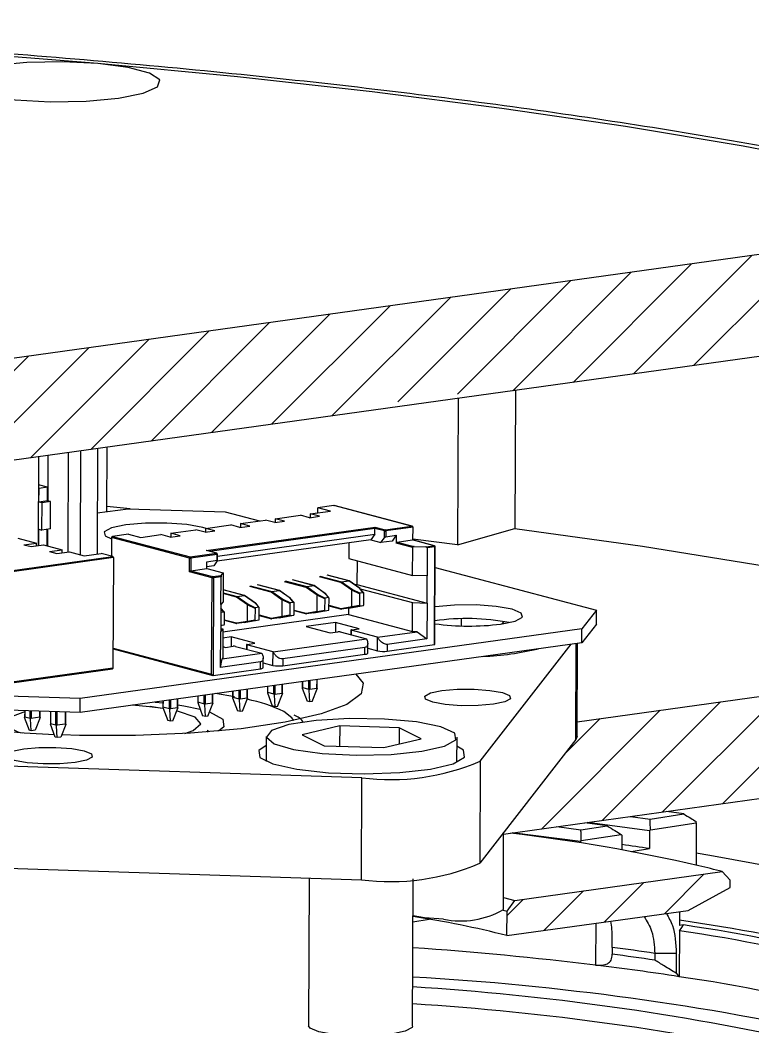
# Model space of a CAD drawing. Header units: millimetres. Extents: x 0 to 1189, y 0 to 841.
# Drawn here: x 621.2 to 684.6, y 644.1 to 731.2 of the extents above; entities that cross this region are included whole.
import ezdxf

# ---------------------------------------------------------------- set-up
doc = ezdxf.new("R2010")
doc.units = ezdxf.units.MM

# ---------------------------------------------------------------- blocks, each defined once
blk = doc.blocks.new('SW_HATCH_0')
at = {"color": 0, "linetype": 'Continuous', "lineweight": 18}
for p, q in [((94.82, 395.659), (105.073, 405.911)), ((100.036, 396.384), (110.288, 406.637)), ((89.604, 394.933), (99.857, 405.186)), ((84.389, 394.208), (94.641, 404.46)), ((79.605, 393.914), (89.425, 403.734)), ((74.442, 393.241), (84.21, 403.009)), ((63.526, 391.305), (73.778, 401.558)), ((68.742, 392.031), (78.994, 402.283)), ((58.31, 390.58), (68.563, 400.832)), ((53.094, 389.854), (63.347, 400.106)), ((47.879, 389.128), (58.131, 399.381)), ((42.663, 388.403), (52.915, 398.655)), ((32.231, 386.952), (42.484, 397.204)), ((37.447, 387.677), (47.7, 397.93)), ((102.55, 358.487), (112.802, 368.74)), ((97.334, 357.762), (107.587, 368.014)), ((92.119, 357.036), (102.371, 367.289)), ((86.903, 356.311), (97.155, 366.563)), ((88.923, 362.821), (91.94, 365.837)), ((97.513, 348.96), (100.931, 352.378)), ((92.298, 348.235), (95.715, 351.652)), ((83.893, 348.81), (85.284, 350.201)), ((87.082, 347.509), (90.499, 350.927))]:
    blk.add_line(p, q, dxfattribs=at)

msp = doc.modelspace()

# ---------------------------------------------------------------- linework, layer by layer
at = {"color": 7, "linetype": 'Continuous', "lineweight": 25}
for p, q in [((710.528, 714.512), (382.5, 668.878)), ((717.73, 706.688), (382.467, 660.047)), ((664.018, 699.216), (663.973, 687.274)), ((659.052, 698.525), (659.004, 685.844)), ((628.671, 688.719), (628.692, 694.301)), ((622.751, 693.475), (622.722, 685.777)), ((622.782, 691.03), (622.791, 693.48)), ((623.58, 689.64), (623.595, 693.592)), ((625.311, 685.237), (625.343, 693.836)), ((626.382, 684.999), (626.415, 693.985)), ((627.863, 694.186), (627.828, 685.065)), ((622.801, 690.733), (622.74, 690.749)), ((623.524, 690.833), (622.742, 691.04)), ((623.524, 690.833), (622.801, 690.733)), ((623.52, 689.656), (623.524, 690.833)), ((622.796, 689.555), (622.801, 690.733)), ((623.52, 689.656), (622.796, 689.555)), ((623.064, 689.485), (622.796, 689.555)), ((623.055, 687.13), (623.064, 689.485)), ((623.787, 689.585), (623.064, 689.485)), ((623.787, 689.585), (623.52, 689.656)), ((623.779, 687.23), (623.787, 689.585)), ((630.676, 688.972), (628.673, 689.152)), ((646.931, 688.623), (646.932, 689.055)), ((648.307, 689.246), (646.932, 689.055)), ((648.003, 688.772), (646.932, 689.055)), ((655.032, 687.467), (648.307, 689.246)), ((655.072, 687.461), (648.33, 689.245)), ((627.842, 688.604), (630.522, 688.977)), ((630.522, 688.977), (638.914, 688.704)), ((638.914, 688.704), (641.879, 687.92)), ((643.239, 688.109), (645.41, 688.411)), ((646.212, 688.199), (645.41, 688.411)), ((646.212, 688.199), (647.057, 688.316)), ((646.254, 688.528), (646.253, 688.204)), ((646.254, 688.528), (648.003, 688.772)), ((647.057, 688.316), (646.254, 688.528)), ((637.209, 687.27), (637.208, 686.946)), ((637.209, 687.27), (639.38, 687.572)), ((638.012, 687.058), (637.209, 687.27)), ((637.257, 685.354), (651.873, 687.388)), ((651.854, 687.275), (637.54, 685.284)), ((640.183, 687.36), (639.38, 687.572)), ((640.183, 687.36), (641.027, 687.477)), ((640.224, 687.69), (640.223, 687.365)), ((640.224, 687.69), (642.395, 687.992)), ((641.027, 687.477), (640.224, 687.69)), ((643.197, 687.779), (642.395, 687.992)), ((643.197, 687.779), (644.042, 687.897)), ((643.239, 688.109), (643.238, 687.785)), ((644.042, 687.897), (643.239, 688.109)), ((651.852, 686.775), (651.854, 687.275)), ((652.692, 687.053), (651.854, 687.275)), ((651.873, 687.388), (652.765, 687.152)), ((652.765, 687.152), (655.032, 687.467)), ((655.158, 687.375), (652.818, 687.049)), ((655.154, 686.261), (655.158, 687.375)), ((659.004, 685.844), (663.973, 687.274)), ((620.963, 686.432), (622.568, 686.007)), ((622.782, 685.785), (622.787, 687.2)), ((622.787, 687.2), (623.055, 687.13)), ((623.779, 687.23), (623.055, 687.13)), ((623.505, 685.76), (623.511, 687.193)), ((623.565, 685.744), (623.571, 687.201)), ((629.083, 686.483), (629.077, 684.87)), ((635.809, 684.704), (629.083, 686.483)), ((630.531, 686.773), (629.156, 686.582)), ((629.156, 686.582), (635.881, 684.803)), ((630.531, 686.773), (631.601, 686.49)), ((631.601, 686.49), (633.35, 686.733)), ((634.153, 686.521), (633.35, 686.733)), ((634.153, 686.521), (634.997, 686.638)), ((634.194, 686.851), (634.193, 686.526)), ((634.194, 686.851), (636.365, 687.153)), ((634.997, 686.638), (634.194, 686.851)), ((637.168, 686.94), (636.365, 687.153)), ((637.168, 686.94), (638.012, 687.058)), ((638.238, 684.881), (651.852, 686.775)), ((651.852, 686.775), (651.493, 686.28)), ((652.385, 686.044), (652.69, 686.465)), ((652.69, 686.465), (652.692, 687.053)), ((652.818, 687.049), (652.816, 686.549)), ((652.816, 686.549), (653.709, 686.673)), ((653.709, 686.673), (653.35, 686.179)), ((653.709, 686.673), (653.706, 685.996)), ((621.483, 685.856), (622.568, 686.007)), ((621.483, 685.856), (622.107, 685.691)), ((622.107, 685.691), (623.193, 685.842)), ((622.567, 685.755), (622.568, 686.007)), ((623.193, 685.842), (624.798, 685.418)), ((651.493, 686.28), (638.204, 684.432)), ((649.599, 686.017), (649.594, 684.668)), ((651.493, 686.28), (652.385, 686.044)), ((653.35, 686.179), (652.385, 686.044)), ((655.133, 685.618), (653.706, 685.996)), ((653.779, 686.094), (655.081, 686.275)), ((653.779, 686.094), (655.26, 685.703)), ((656.99, 685.771), (655.081, 686.275)), ((657.013, 685.769), (655.104, 686.274)), ((655.124, 683.205), (655.133, 685.618)), ((659.004, 685.844), (655.154, 686.338)), ((655.26, 685.703), (656.267, 685.67)), ((656.267, 685.67), (656.99, 685.771)), ((656.392, 685.578), (656.383, 683.164)), ((657.043, 685.668), (656.392, 685.578)), ((657.012, 677.22), (657.043, 685.668)), ((657.048, 677.27), (657.08, 685.682)), ((629.233, 684.74), (620.067, 683.465)), ((620.087, 683.578), (629.18, 684.843)), ((623.713, 685.267), (624.798, 685.418)), ((623.713, 685.267), (624.337, 685.101)), ((624.337, 685.101), (625.422, 685.252)), ((624.797, 685.165), (624.798, 685.418)), ((625.422, 685.252), (626.716, 684.91)), ((626.716, 684.91), (628.163, 685.112)), ((629.18, 684.843), (628.163, 685.112)), ((629.233, 684.74), (629.197, 675.203)), ((635.804, 683.527), (635.809, 684.704)), ((635.881, 684.803), (638.149, 685.118)), ((635.935, 684.7), (635.93, 683.611)), ((638.202, 685.016), (635.935, 684.7)), ((638.149, 685.118), (637.257, 685.354)), ((637.296, 685.348), (637.257, 685.354)), ((638.171, 685.117), (637.296, 685.348)), ((638.2, 684.515), (638.202, 685.016)), ((638.236, 684.492), (638.238, 685.03)), ((649.594, 684.668), (655.124, 683.205)), ((635.93, 683.611), (637.305, 683.803)), ((637.305, 683.803), (637.307, 684.391)), ((637.305, 683.803), (638.732, 683.425)), ((637.913, 684.031), (637.306, 683.947)), ((637.307, 684.391), (638.2, 684.515)), ((638.218, 684.451), (637.913, 684.031)), ((650.317, 684.476), (650.309, 682.413)), ((657.073, 683.901), (671.024, 680.21)), ((637.767, 683.008), (635.804, 683.527)), ((635.93, 683.611), (637.839, 683.106)), ((637.735, 674.648), (637.767, 683.008)), ((637.839, 683.106), (638.563, 683.207)), ((637.892, 683.004), (637.861, 674.556)), ((638.544, 683.094), (637.892, 683.004)), ((638.535, 680.681), (638.544, 683.094)), ((638.563, 683.207), (638.732, 683.425)), ((638.732, 683.425), (638.723, 680.923)), ((648.925, 682.585), (647.057, 683.079)), ((647.106, 683.144), (648.979, 682.649)), ((649.606, 682.736), (647.733, 683.232)), ((649.621, 682.735), (647.748, 683.231)), ((656.383, 683.164), (655.124, 683.205)), ((656.374, 680.809), (656.383, 683.164)), ((642.896, 681.746), (641.027, 682.24)), ((641.076, 682.306), (642.949, 681.81)), ((643.576, 681.897), (641.703, 682.393)), ((643.591, 681.896), (641.718, 682.392)), ((645.911, 682.165), (644.042, 682.659)), ((644.091, 682.725), (645.964, 682.23)), ((646.591, 682.317), (644.718, 682.812)), ((646.606, 682.316), (644.733, 682.811)), ((646.859, 681.494), (645.911, 682.165)), ((645.964, 682.23), (646.591, 682.317)), ((645.964, 682.23), (646.912, 681.558)), ((647.539, 681.645), (646.591, 682.317)), ((647.568, 681.637), (646.617, 682.311)), ((649.874, 681.913), (648.925, 682.585)), ((648.979, 682.649), (649.606, 682.736)), ((648.979, 682.649), (649.927, 681.978)), ((650.554, 682.065), (649.606, 682.736)), ((650.583, 682.057), (649.632, 682.73)), ((650.309, 682.413), (650.117, 682.387)), ((650.309, 682.413), (656.374, 680.809)), ((650.858, 681.704), (650.554, 682.065)), ((650.892, 681.69), (650.589, 682.051)), ((650.593, 682.046), (655.116, 680.85)), ((638.726, 681.71), (639.934, 681.391)), ((639.881, 681.326), (638.726, 681.632)), ((640.576, 681.477), (638.727, 681.966)), ((640.561, 681.478), (638.727, 681.963)), ((640.829, 680.655), (639.881, 681.326)), ((639.934, 681.391), (640.561, 681.478)), ((639.934, 681.391), (640.882, 680.719)), ((641.509, 680.807), (640.561, 681.478)), ((641.539, 680.798), (640.587, 681.472)), ((643.844, 681.074), (642.896, 681.746)), ((642.949, 681.81), (643.576, 681.897)), ((642.949, 681.81), (643.897, 681.139)), ((644.524, 681.226), (643.576, 681.897)), ((644.553, 681.218), (643.602, 681.891)), ((644.828, 680.865), (644.524, 681.226)), ((644.862, 680.852), (644.559, 681.212)), ((646.854, 680.097), (646.859, 681.494)), ((647.514, 681.182), (646.86, 681.498)), ((646.912, 681.558), (647.561, 681.245)), ((647.514, 681.182), (647.511, 680.203)), ((647.843, 681.284), (647.539, 681.645)), ((647.843, 681.284), (647.561, 681.245)), ((647.877, 681.271), (647.574, 681.632)), ((647.885, 680.255), (647.889, 681.234)), ((649.869, 680.516), (649.874, 681.913)), ((650.529, 681.601), (649.874, 681.917)), ((649.927, 681.978), (650.576, 681.665)), ((650.529, 681.601), (650.526, 680.622)), ((650.858, 681.704), (650.576, 681.665)), ((650.9, 680.674), (650.904, 681.653)), ((638.535, 680.681), (638.526, 678.326)), ((638.832, 680.013), (638.533, 680.368)), ((638.798, 680.026), (638.533, 680.341)), ((638.723, 680.923), (638.535, 680.681)), ((640.824, 679.258), (640.829, 680.655)), ((641.485, 680.343), (640.83, 680.659)), ((640.882, 680.719), (641.531, 680.406)), ((641.485, 680.343), (641.481, 679.364)), ((641.813, 680.445), (641.509, 680.807)), ((641.813, 680.445), (641.531, 680.406)), ((641.847, 680.432), (641.544, 680.793)), ((641.855, 679.416), (641.859, 680.395)), ((643.839, 679.677), (643.844, 681.074)), ((644.5, 680.762), (643.845, 681.078)), ((643.897, 681.139), (644.546, 680.826)), ((644.5, 680.762), (644.496, 679.783)), ((644.828, 680.865), (644.546, 680.826)), ((644.87, 679.835), (644.874, 680.814)), ((647.887, 680.62), (648.917, 680.348)), ((647.887, 680.578), (648.955, 680.295)), ((648.917, 680.348), (649.869, 680.516)), ((649.921, 680.463), (648.97, 680.294)), ((649.597, 680.381), (648.97, 680.294)), ((649.578, 680.379), (649.576, 679.811)), ((649.597, 680.381), (650.548, 680.55)), ((649.598, 680.382), (650.552, 680.551)), ((649.869, 680.512), (650.526, 680.622)), ((650.572, 680.572), (649.921, 680.463)), ((650.548, 680.55), (650.854, 680.611)), ((650.551, 680.55), (650.856, 680.611)), ((650.572, 680.572), (650.854, 680.611)), ((655.106, 678.348), (655.116, 680.85)), ((655.116, 680.85), (656.374, 680.809)), ((656.374, 680.809), (656.363, 677.718)), ((638.798, 680.026), (638.532, 679.989)), ((649.576, 679.811), (638.713, 678.299)), ((638.841, 678.996), (638.844, 679.976)), ((641.857, 679.781), (642.887, 679.509)), ((641.857, 679.739), (642.925, 679.456)), ((642.887, 679.509), (643.839, 679.677)), ((643.891, 679.624), (642.94, 679.455)), ((643.567, 679.542), (642.94, 679.455)), ((643.567, 679.542), (644.519, 679.711)), ((643.568, 679.543), (644.522, 679.712)), ((643.839, 679.673), (644.496, 679.783)), ((644.542, 679.733), (643.891, 679.624)), ((644.519, 679.711), (644.824, 679.772)), ((644.521, 679.712), (644.826, 679.772)), ((644.542, 679.733), (644.824, 679.772)), ((644.872, 680.201), (645.902, 679.928)), ((644.872, 680.158), (645.94, 679.876)), ((645.902, 679.928), (646.854, 680.097)), ((646.906, 680.043), (645.955, 679.875)), ((646.582, 679.962), (645.955, 679.875)), ((646.582, 679.962), (647.534, 680.131)), ((646.583, 679.962), (647.537, 680.131)), ((646.854, 680.093), (647.511, 680.203)), ((647.557, 680.152), (646.906, 680.043)), ((647.534, 680.131), (647.839, 680.191)), ((647.536, 680.131), (647.841, 680.192)), ((647.557, 680.152), (647.839, 680.191)), ((649.576, 679.811), (655.106, 678.348)), ((659.332, 679.447), (659.329, 678.834)), ((671.024, 680.21), (669.768, 678.595)), ((671.019, 678.999), (671.024, 680.21)), ((669.768, 678.595), (626.352, 672.556)), ((638.526, 678.326), (638.714, 678.568)), ((638.527, 678.618), (638.714, 678.568)), ((638.528, 678.88), (638.796, 678.933)), ((638.528, 678.896), (638.794, 678.933)), ((638.528, 678.88), (638.794, 678.933)), ((638.714, 678.568), (638.705, 676.066)), ((638.842, 679.362), (639.872, 679.089)), ((638.842, 679.319), (639.91, 679.037)), ((639.872, 679.089), (640.824, 679.258)), ((640.877, 679.205), (639.925, 679.036)), ((640.552, 679.123), (639.925, 679.036)), ((640.552, 679.123), (641.504, 679.292)), ((640.553, 679.123), (641.508, 679.292)), ((640.824, 679.254), (641.481, 679.364)), ((641.527, 679.313), (640.877, 679.205)), ((641.504, 679.292), (641.809, 679.352)), ((641.506, 679.292), (641.811, 679.353)), ((641.527, 679.313), (641.809, 679.352)), ((648.457, 679.133), (645.925, 678.781)), ((645.925, 678.781), (647.976, 678.238)), ((648.457, 679.133), (648.454, 678.304)), ((650.509, 678.59), (648.457, 679.133)), ((649.846, 678.498), (650.509, 678.59)), ((662.881, 679.015), (663.035, 679.213)), ((671.019, 678.999), (669.763, 677.384)), ((669.763, 677.384), (669.768, 678.595)), ((638.514, 675.235), (638.526, 678.326)), ((639.413, 677.875), (638.711, 677.777)), ((639.413, 677.875), (639.409, 677.046)), ((641.464, 677.332), (639.413, 677.875)), ((643.044, 676.598), (651.124, 677.722)), ((647.976, 678.238), (648.64, 678.33)), ((648.849, 678.323), (651.124, 677.722)), ((649.785, 678.475), (649.783, 678.076)), ((649.814, 678.458), (649.813, 678.069)), ((652.089, 677.856), (649.814, 678.458)), ((652.084, 676.679), (652.089, 677.856)), ((652.089, 677.856), (655.526, 678.334)), ((656.363, 677.718), (652.926, 677.24)), ((655.526, 678.334), (655.106, 678.348)), ((655.526, 678.334), (656.363, 677.718)), ((669.763, 677.384), (626.348, 671.344)), ((629.203, 676.841), (637.838, 674.557)), ((629.204, 676.905), (637.735, 674.648)), ((638.708, 677.039), (638.931, 676.98)), ((638.931, 676.98), (639.595, 677.072)), ((639.805, 677.065), (642.079, 676.463)), ((640.74, 677.217), (640.738, 676.818)), ((640.769, 677.199), (640.768, 676.81)), ((643.044, 676.598), (640.769, 677.199)), ((640.801, 677.24), (641.464, 677.332)), ((650.996, 676.972), (643.881, 675.982)), ((650.994, 676.383), (650.996, 676.972)), ((651.237, 676.475), (651.24, 677.311)), ((651.239, 676.902), (652.084, 676.679)), ((652.926, 677.24), (652.923, 676.651)), ((652.923, 676.651), (657.012, 677.22)), ((660.961, 667.123), (668.844, 677.256)), ((669.255, 668.996), (669.286, 677.318)), ((669.354, 669.252), (669.384, 677.331)), ((638.514, 675.235), (638.642, 675.985)), ((638.642, 675.985), (642.079, 676.463)), ((638.705, 676.066), (638.642, 675.985)), ((642.192, 675.217), (642.195, 676.053)), ((643.039, 675.42), (643.044, 676.598)), ((643.879, 675.393), (650.994, 676.383)), ((643.881, 675.982), (643.879, 675.393)), ((617.337, 673.484), (629.156, 675.128)), ((617.451, 673.569), (629.197, 675.203)), ((637.861, 674.556), (641.949, 675.125)), ((641.951, 675.713), (638.514, 675.235)), ((641.949, 675.125), (641.951, 675.713)), ((642.194, 675.644), (643.039, 675.42)), ((646.848, 673.448), (646.851, 674.197)), ((646.872, 673.41), (646.875, 674.2)), ((669.358, 670.538), (700.133, 674.82)), ((640.818, 672.609), (640.821, 673.358)), ((640.842, 672.572), (640.845, 673.361)), ((642.559, 673.6), (642.557, 673.05)), ((642.571, 673.601), (642.569, 673.09)), ((643.122, 672.944), (643.125, 673.678)), ((643.209, 673.69), (643.206, 672.941)), ((643.833, 673.028), (643.836, 673.777)), ((643.857, 672.991), (643.86, 673.781)), ((645.574, 674.019), (645.572, 673.47)), ((645.572, 673.454), (645.993, 672.327)), ((645.586, 674.021), (645.584, 673.509)), ((645.584, 673.509), (646.137, 673.363)), ((646.137, 673.363), (646.14, 674.098)), ((646.223, 674.109), (646.221, 673.36)), ((646.221, 673.36), (646.848, 673.448)), ((646.442, 672.292), (646.871, 673.391)), ((646.871, 673.41), (646.871, 673.391)), ((626.352, 672.556), (617.961, 672.828)), ((626.348, 671.344), (626.352, 672.556)), ((634.788, 671.77), (634.791, 672.519)), ((634.812, 671.733), (634.815, 672.522)), ((636.529, 672.761), (636.527, 672.212)), ((636.541, 672.762), (636.539, 672.251)), ((637.092, 672.105), (637.095, 672.839)), ((637.179, 672.851), (637.176, 672.102)), ((637.803, 672.189), (637.806, 672.938)), ((637.827, 672.152), (637.83, 672.942)), ((639.719, 672.705), (638.068, 672.975)), ((639.544, 673.18), (639.542, 672.631)), ((639.543, 672.615), (639.963, 671.488)), ((639.556, 673.182), (639.554, 672.671)), ((639.554, 672.671), (640.107, 672.524)), ((640.107, 672.524), (640.11, 673.259)), ((640.205, 671.424), (640.146, 672.455)), ((640.194, 673.271), (640.191, 672.522)), ((640.191, 672.522), (640.818, 672.609)), ((640.412, 671.453), (640.841, 672.552)), ((640.841, 672.572), (640.841, 672.552)), ((642.557, 673.034), (642.978, 671.907)), ((642.569, 673.09), (643.122, 672.944)), ((643.22, 671.843), (643.161, 672.875)), ((643.206, 672.941), (643.833, 673.028)), ((643.427, 671.872), (643.856, 672.971)), ((643.856, 672.991), (643.856, 672.971)), ((646.235, 672.263), (646.176, 673.294)), ((626.348, 671.344), (617.956, 671.617)), ((632.362, 671.845), (630.853, 671.971)), ((633.544, 671.693), (632.362, 671.845)), ((633.274, 671.726), (632.424, 671.853)), ((632.85, 672.249), (633.513, 672.181)), ((633.514, 672.341), (633.512, 671.792)), ((633.513, 671.776), (633.934, 670.649)), ((633.526, 672.343), (633.524, 671.832)), ((633.524, 671.832), (634.077, 671.685)), ((634.077, 671.685), (634.08, 672.42)), ((634.176, 670.585), (634.116, 671.616)), ((634.164, 672.432), (634.161, 671.683)), ((634.161, 671.683), (634.788, 671.77)), ((634.382, 670.614), (634.811, 671.713)), ((634.811, 671.733), (634.811, 671.713)), ((636.528, 672.195), (636.949, 671.068)), ((636.539, 672.251), (637.092, 672.105)), ((637.19, 671.004), (637.131, 672.036)), ((637.176, 672.102), (637.803, 672.189)), ((637.397, 671.033), (637.826, 672.132)), ((637.826, 672.152), (637.826, 672.132)), ((643.22, 671.843), (642.978, 671.907)), ((643.427, 671.872), (643.22, 671.843)), ((646.235, 672.263), (645.993, 672.327)), ((646.442, 672.292), (646.235, 672.263)), ((621.558, 671.5), (621.556, 670.939)), ((621.977, 669.796), (621.556, 670.923)), ((621.57, 671.5), (621.568, 670.978)), ((621.568, 670.978), (622.031, 670.856)), ((622.031, 670.856), (622.034, 671.485)), ((622.13, 669.755), (622.071, 670.787)), ((622.118, 671.482), (622.115, 670.853)), ((622.115, 670.853), (622.863, 670.957)), ((622.886, 670.9), (622.457, 669.801)), ((622.863, 670.957), (622.865, 671.458)), ((622.886, 670.92), (622.886, 670.9)), ((622.887, 670.92), (622.889, 671.457)), ((623.79, 671.428), (623.786, 670.349)), ((623.801, 671.427), (623.798, 670.389)), ((624.261, 670.266), (624.266, 671.412)), ((624.35, 671.409), (624.345, 670.263)), ((625.093, 670.367), (625.097, 671.385)), ((625.117, 670.33), (625.121, 671.384)), ((637.19, 671.004), (636.949, 671.068)), ((637.397, 671.033), (637.19, 671.004)), ((640.205, 671.424), (639.963, 671.488)), ((640.412, 671.453), (640.205, 671.424)), ((624.207, 669.206), (623.786, 670.333)), ((623.798, 670.389), (624.261, 670.266)), ((624.36, 669.166), (624.3, 670.197)), ((624.345, 670.263), (625.093, 670.367)), ((625.116, 670.31), (624.687, 669.211)), ((625.116, 670.33), (625.116, 670.31)), ((634.176, 670.585), (633.934, 670.649)), ((634.382, 670.614), (634.176, 670.585)), ((648.812, 670.181), (645.576, 669.408)), ((648.812, 670.181), (648.805, 668.425)), ((653.95, 670.014), (648.812, 670.181)), ((653.95, 670.014), (653.945, 668.618)), ((655.854, 669.074), (653.95, 670.014)), ((622.13, 669.755), (621.977, 669.796)), ((622.457, 669.801), (622.13, 669.755)), ((624.36, 669.166), (624.207, 669.206)), ((624.687, 669.211), (624.36, 669.166)), ((637.396, 669.807), (637.359, 669.652)), ((637.396, 669.655), (637.396, 669.807)), ((642.465, 669.272), (642.457, 667.106)), ((645.576, 669.408), (647.479, 668.468)), ((652.618, 668.301), (655.854, 669.074)), ((658.957, 667.044), (658.965, 669.21)), ((669.255, 668.996), (660.928, 658.292)), ((669.354, 669.252), (669.255, 668.996)), ((647.479, 668.468), (652.618, 668.301)), ((650.728, 665.699), (595.102, 667.507)), ((660.961, 667.123), (660.928, 658.292)), ((650.695, 656.868), (650.728, 665.699)), ((662.996, 660.827), (700.1, 665.989)), ((673.987, 662.356), (675.679, 662.111)), ((675.679, 662.111), (678.592, 662.561)), ((678.592, 662.561), (677.078, 662.786)), ((667.606, 661.468), (669.687, 661.186)), ((669.687, 661.186), (671.948, 661.535)), ((671.948, 661.535), (670.018, 661.804)), ((675.624, 661.094), (670.256, 661.837)), ((675.695, 661.191), (679.66, 661.804)), ((679.66, 661.804), (679.646, 658.143)), ((679.66, 661.804), (679.659, 661.906)), ((662.972, 654.297), (662.997, 660.951)), ((669.644, 660.17), (663.746, 660.931)), ((669.714, 660.267), (673.167, 660.801)), ((673.237, 660.725), (673.232, 659.464)), ((675.624, 661.094), (675.619, 659.561)), ((669.644, 660.17), (669.643, 660.065)), ((674.036, 659.317), (675.619, 659.561)), ((595.069, 658.676), (650.695, 656.868)), ((646.169, 657.015), (646.121, 644.237)), ((655.121, 644.204), (655.169, 656.942)), ((663.97, 655.078), (681.918, 657.575)), ((682.588, 656.847), (681.918, 657.575)), ((682.586, 656.197), (682.588, 656.847)), ((678.963, 654.222), (682.586, 656.197)), ((662.976, 655.331), (663.97, 655.078)), ((663.293, 654.162), (663.97, 655.078)), ((662.965, 654.248), (663.293, 654.162)), ((663.285, 652.041), (678.963, 654.222)), ((663.285, 652.041), (663.293, 654.162)), ((655.155, 653.244), (656.547, 653.459)), ((678.217, 654.118), (678.213, 652.901)), ((670.97, 653.11), (670.957, 649.482)), ((678.211, 652.46), (678.196, 648.486)), ((678.57, 652.957), (678.213, 652.901)), ((672.386, 651.019), (672.384, 650.43)), ((676.08, 650.503), (676.078, 649.914)), ((677.929, 650.504), (676.08, 650.503)), ((677.929, 650.504), (677.923, 648.784))]:
    msp.add_line(p, q, dxfattribs=at)
at = {"color": 7, "linetype": 'Continuous', "lineweight": 25, "flags": 128}
for points in [[(627.901, 727.499), (613.695, 728.623), (599.112, 729.541), (584.236, 730.247), (569.149, 730.737), (553.935, 731.009), (538.679, 731.061), (523.467, 730.893), (508.385, 730.505), (493.515, 729.901), (478.942, 729.083), (464.747, 728.056), (451.009, 726.825), (437.805, 725.398), (425.209, 723.783)], [(627.901, 727.499), (624.862, 727.651), (621.757, 727.594), (618.959, 727.335), (616.807, 726.906), (615.56, 726.357), (615.368, 725.756), (616.255, 725.174), (618.114, 724.683), (620.72, 724.34), (623.759, 724.188), (626.865, 724.245), (629.662, 724.504), (631.815, 724.934), (633.062, 725.482), (633.253, 726.084), (632.366, 726.665), (630.507, 727.157), (627.901, 727.499)], [(710.528, 714.512), (702.243, 716.562), (693.291, 718.505), (683.711, 720.334), (673.543, 722.04), (662.831, 723.616), (651.621, 725.055), (639.961, 726.351), (627.901, 727.499)], [(648.307, 689.246), (648.321, 689.246), (648.33, 689.245)], [(637.246, 687.275), (636.977, 687.355), (635.601, 687.601), (633.853, 687.728), (631.997, 687.718), (630.316, 687.571), (629.066, 687.31), (628.438, 686.975), (628.526, 686.616), (629.083, 686.358)], [(663.973, 687.274), (675, 685.726), (686.784, 683.829), (694.925, 682.349)], [(655.081, 686.275), (655.096, 686.276), (655.104, 686.274)], [(657.013, 685.769), (657.004, 685.771), (656.99, 685.771)], [(657.043, 685.668), (657.056, 685.67), (657.067, 685.673), (657.075, 685.676), (657.079, 685.679), (657.08, 685.682)], [(638.171, 685.117), (638.163, 685.119), (638.149, 685.118)], [(638.202, 685.016), (638.215, 685.018), (638.225, 685.021), (638.233, 685.024), (638.237, 685.027), (638.238, 685.03)], [(662.738, 678.995), (663.988, 679.255), (664.616, 679.591), (664.527, 679.949), (663.735, 680.276), (662.36, 680.523), (660.611, 680.65), (658.755, 680.64), (657.074, 680.493), (657.06, 680.491)], [(649.846, 678.498), (649.824, 678.494), (649.806, 678.49), (649.794, 678.485), (649.786, 678.479), (649.785, 678.474), (649.789, 678.468), (649.799, 678.463), (649.814, 678.458)], [(640.801, 677.24), (640.779, 677.236), (640.761, 677.231), (640.749, 677.226), (640.742, 677.221), (640.74, 677.215), (640.744, 677.21), (640.754, 677.204), (640.769, 677.199)], [(629.197, 675.203), (629.196, 675.186), (629.193, 675.17), (629.188, 675.156), (629.181, 675.145), (629.173, 675.136), (629.164, 675.13), (629.156, 675.128)], [(624.127, 669.421), (621.524, 669.559), (617.08, 669.958), (613.166, 670.529), (609.965, 671.248), (607.627, 672.08), (606.26, 672.986), (605.929, 673.924), (606.423, 674.668)], [(650.21, 674.664), (650.858, 673.882), (650.662, 672.945)], [(663.588, 672.525), (663.093, 672.261), (662.109, 672.055), (660.786, 671.94), (659.324, 671.932), (657.947, 672.032), (656.865, 672.226), (656.241, 672.484), (656.171, 672.766), (656.666, 673.03), (657.65, 673.235), (658.973, 673.351), (660.435, 673.359), (661.812, 673.259), (662.894, 673.065), (663.518, 672.807), (663.588, 672.525)], [(650.662, 672.945), (649.426, 672.041), (647.207, 671.214), (644.109, 670.501), (640.278, 669.936), (635.891, 669.546), (631.154, 669.348), (626.289, 669.353), (624.76, 669.397)], [(634.813, 672.011), (635.315, 671.929), (636.738, 671.631)], [(621.557, 671.395), (621.39, 671.349), (620.461, 670.989)], [(635.428, 669.517), (636.139, 669.772), (636.795, 670.352), (636.317, 670.942), (634.77, 671.463), (634.718, 671.475)], [(637.538, 671.394), (638.709, 670.776), (638.795, 670.109), (638.327, 669.735)], [(658.874, 668.976), (658.764, 669.561), (657.567, 670.103), (655.445, 670.528), (652.684, 670.78), (649.657, 670.824), (646.773, 670.654), (644.421, 670.293), (642.919, 669.79), (642.47, 669.213), (643.135, 668.64), (644.823, 668.148), (647.307, 667.804), (650.252, 667.653), (653.258, 667.717), (655.922, 667.987), (657.882, 668.427), (658.874, 668.976)], [(644.838, 670.642), (644.68, 670.887), (643.989, 671.416)], [(627.409, 667.492), (626.914, 667.228), (625.93, 667.022), (624.606, 666.907), (623.145, 666.898), (621.768, 666.999), (620.685, 667.193), (620.061, 667.45), (619.991, 667.733), (620.486, 667.997), (621.47, 668.202), (622.794, 668.318), (624.255, 668.326), (625.632, 668.225), (626.715, 668.032), (627.339, 667.774), (627.409, 667.492)], [(642.462, 668.494), (641.809, 668.059), (641.89, 667.455), (643.035, 666.89), (645.105, 666.431), (647.852, 666.133), (650.943, 666.032), (654.006, 666.141), (656.671, 666.447), (658.618, 666.912), (659.61, 667.48), (659.61, 667.48)], [(659.61, 667.48), (659.529, 668.083), (658.962, 668.433)], [(675.695, 661.191), (675.655, 661.137), (675.624, 661.094)], [(669.714, 660.267), (669.675, 660.213), (669.644, 660.17)], [(673.237, 660.725), (673.197, 660.767), (673.167, 660.801)], [(679.65, 659.187), (680.824, 658.986), (686.666, 657.936)], [(657.806, 653.457), (656.153, 653.578), (655.157, 653.738)], [(678.211, 652.46), (678.412, 652.738), (678.57, 652.957)], [(677.923, 648.784), (678.076, 648.617), (678.196, 648.486)], [(655.121, 644.204), (655.071, 644.076), (654.478, 643.759), (653.297, 643.513), (651.709, 643.374), (649.955, 643.364), (648.303, 643.485), (647.003, 643.717), (646.255, 644.026), (646.121, 644.237)]]:
    msp.add_lwpolyline(points, dxfattribs=at)
at = {"color": 7, "linetype": 'Continuous', "lineweight": 25}
for centre, radius, start, end in [((629.18, 686.488), 0.0965, 104.20445, 182.8733), ((652.789, 687.058), 0.0965, 104.20445, 182.8733), ((652.767, 687.422), 0.376, 258.50484, 277.77309), ((652.715, 687.061), 0.104, 353.70475, 61.16027), ((653.803, 686.001), 0.0965, 104.20445, 182.8733), ((656.94, 685.68), 0.104, 353.70475, 61.16027), ((656.99, 685.682), 0.09, 359.78534, 75.18338), ((629.13, 684.752), 0.104, 353.70475, 61.16028), ((635.905, 684.709), 0.0965, 104.20445, 182.8733), ((635.884, 685.073), 0.376, 258.50484, 277.77309), ((635.831, 684.712), 0.104, 353.70475, 61.16027), ((638.098, 685.027), 0.104, 353.70475, 61.16027), ((638.148, 685.03), 0.09, 359.78534, 75.18338), ((637.863, 683.013), 0.0965, 104.20445, 182.8733), ((637.841, 683.377), 0.376, 258.50484, 277.77309), ((637.789, 683.015), 0.104, 353.70475, 61.16027), ((659.794, 659.419), 20.048, 79.38841, 97.84995), ((659.984, 700.429), 21.611, 262.20965, 277.32125), ((648.724, 677.709), 0.627, 78.50484, 97.77309), ((639.68, 676.451), 0.627, 78.50484, 97.77309), ((660.131, 701.504), 25.334, 272.40052, 283.43947), ((651.015, 676.693), 0.311, 266.04414, 315.44845), ((652.584, 679.137), 2.508, 258.50484, 277.77309), ((641.97, 675.435), 0.311, 266.04414, 315.44845), ((643.539, 677.878), 2.508, 258.50484, 277.77309), ((638.286, 659.692), 13.038, 64.0592, 78.8175), ((621.715, 671.714), 2.173, 218.51221, 260.6638), ((653.237, 685.155), 19.617, 262.65229, 293.1877), ((645.302, 506.845), 155.145, 77.11758, 83.23241), ((642.941, 442.741), 219.269, 81.42931, 82.05909), ((653.204, 676.325), 19.617, 262.65229, 293.1877), ((659.499, 572.7), 87.786, 75.20354, 76.56737), ((659.295, 660.605), 7.302, 258.22857, 300.23226), ((643.124, 573.22), 81.358, 75.6522, 81.49471), ((652.53, 477.298), 177.941, 76.95686, 81.70069), ((656.143, 502.971), 151.109, 75.62855, 81.60254), ((656.355, 502.905), 151.687, 75.62526, 81.5786), ((633.221, 338.208), 313.554, 83.08785, 85.99035), ((642.1, 420.613), 232.388, 81.59191, 82.51146), ((642.097, 420.024), 232.388, 81.59191, 82.51146), ((641.879, 411.394), 239.857, 81.29119, 83.0369), ((641.668, 411.484), 237.347, 77.59366, 86.74692), ((656.128, 498.997), 151.109, 75.62856, 81.60252), ((641.209, 423.334), 224.696, 77.60344, 86.44713), ((641.204, 421.862), 224.696, 77.60344, 86.44713)]:
    msp.add_arc(centre, radius, start, end, dxfattribs=at)
for points, knots in [([(712.796, 714.382), (711.274, 714.776), (706.812, 715.93), (698.867, 717.742), (688.769, 719.765), (678.054, 721.636), (666.775, 723.355), (654.974, 724.916), (642.7, 726.315), (630.004, 727.549), (616.94, 728.612), (603.566, 729.5), (589.938, 730.211), (576.118, 730.742), (562.168, 731.09), (548.148, 731.254), (534.121, 731.234), (520.151, 731.03), (506.3, 730.641), (492.629, 730.071), (479.198, 729.321), (466.069, 728.395), (453.297, 727.295), (440.938, 726.026), (429.047, 724.592), (417.671, 722.999), (406.86, 721.25), (396.653, 719.35), (387.091, 717.302), (378.205, 715.108), (370.019, 712.764), (362.552, 710.262), (355.808, 707.578), (349.787, 704.669), (344.487, 701.453), (340.28, 698.063), (337.141, 694.529), (335.056, 691.015), (333.734, 687.435), (333.615, 684.983), (333.559, 683.835)], [0, 0, 0, 0, 0.014304, 0.04193, 0.069424, 0.096803, 0.124098, 0.151328, 0.178511, 0.205657, 0.232775, 0.259871, 0.286951, 0.314019, 0.34108, 0.368135, 0.395189, 0.422244, 0.449302, 0.476366, 0.50344, 0.530527, 0.557632, 0.58476, 0.611918, 0.639115, 0.666362, 0.693675, 0.721074, 0.748589, 0.776264, 0.804159, 0.832369, 0.861024, 0.89028, 0.920121, 0.943455, 0.964108, 0.98319, 1, 1, 1, 1]), ([(651.854, 687.275), (651.854, 687.284), (651.855, 687.302), (651.857, 687.329), (651.861, 687.356), (651.867, 687.377), (651.871, 687.384), (651.873, 687.388)], [0, 0, 0, 0, 0.1467542, 0.3161257, 0.5102478, 0.7577933, 1, 1, 1, 1]), ([(655.158, 687.375), (655.157, 687.383), (655.155, 687.401), (655.138, 687.426), (655.11, 687.448), (655.074, 687.463), (655.046, 687.466), (655.032, 687.467)], [0, 0, 0, 0, 0.1467542, 0.3161257, 0.5102478, 0.7577933, 1, 1, 1, 1]), ([(652.816, 686.549), (652.809, 686.547), (652.794, 686.544), (652.766, 686.531), (652.738, 686.513), (652.71, 686.489), (652.697, 686.473), (652.69, 686.465)], [0, 0, 0, 0, 0.146754, 0.316126, 0.510248, 0.757793, 1, 1, 1, 1]), ([(655.26, 685.703), (655.242, 685.702), (655.207, 685.7), (655.168, 685.681), (655.146, 685.658), (655.135, 685.638), (655.134, 685.625), (655.133, 685.618)], [0, 0, 0, 0, 0.31012, 0.616121, 0.758896, 0.886022, 1, 1, 1, 1]), ([(656.392, 685.578), (656.391, 685.586), (656.389, 685.604), (656.372, 685.629), (656.345, 685.65), (656.308, 685.666), (656.28, 685.669), (656.267, 685.67)], [0, 0, 0, 0, 0.1467542, 0.3161257, 0.5102478, 0.7577933, 1, 1, 1, 1]), ([(638.218, 684.451), (638.225, 684.461), (638.237, 684.482), (638.237, 684.503), (638.227, 684.513), (638.215, 684.517), (638.205, 684.516), (638.2, 684.515)], [0, 0, 0, 0, 0.3101202, 0.6161208, 0.7588957, 0.8860224, 1, 1, 1, 1]), ([(635.804, 683.527), (635.813, 683.538), (635.83, 683.558), (635.864, 683.584), (635.893, 683.6), (635.913, 683.608), (635.925, 683.61), (635.93, 683.611)], [0, 0, 0, 0, 0.31012, 0.616121, 0.758896, 0.886022, 1, 1, 1, 1]), ([(638.563, 683.207), (638.56, 683.202), (638.555, 683.193), (638.549, 683.164), (638.546, 683.136), (638.544, 683.115), (638.544, 683.101), (638.544, 683.094)], [0, 0, 0, 0, 0.3101202, 0.6161208, 0.7588957, 0.8860224, 1, 1, 1, 1]), ([(645.911, 682.165), (645.912, 682.173), (645.915, 682.191), (645.93, 682.212), (645.947, 682.225), (645.958, 682.228), (645.964, 682.23)], [0, 0, 0, 0, 0.271315, 0.563805, 0.790595, 1, 1, 1, 1]), ([(646.616, 682.31), (646.613, 682.312), (646.606, 682.318), (646.596, 682.317), (646.591, 682.317)], [0, 0, 0, 0, 0.44139, 1, 1, 1, 1]), ([(648.925, 682.585), (648.927, 682.593), (648.93, 682.61), (648.945, 682.631), (648.962, 682.645), (648.973, 682.648), (648.979, 682.649)], [0, 0, 0, 0, 0.271315, 0.563805, 0.790595, 1, 1, 1, 1]), ([(649.631, 682.73), (649.628, 682.732), (649.621, 682.737), (649.611, 682.737), (649.606, 682.736)], [0, 0, 0, 0, 0.44139, 1, 1, 1, 1]), ([(650.588, 682.051), (650.587, 682.052), (650.583, 682.059), (650.571, 682.064), (650.56, 682.065), (650.554, 682.065)], [0, 0, 0, 0, 0.1661764, 0.5976166, 1, 1, 1, 1]), ([(639.881, 681.326), (639.882, 681.335), (639.885, 681.352), (639.9, 681.373), (639.917, 681.387), (639.928, 681.389), (639.934, 681.391)], [0, 0, 0, 0, 0.271315, 0.563805, 0.790595, 1, 1, 1, 1]), ([(640.587, 681.471), (640.583, 681.474), (640.576, 681.479), (640.566, 681.478), (640.561, 681.478)], [0, 0, 0, 0, 0.44139, 1, 1, 1, 1]), ([(642.896, 681.746), (642.897, 681.754), (642.9, 681.771), (642.915, 681.792), (642.932, 681.806), (642.943, 681.809), (642.949, 681.81)], [0, 0, 0, 0, 0.271315, 0.563805, 0.790595, 1, 1, 1, 1]), ([(643.601, 681.891), (643.598, 681.893), (643.591, 681.898), (643.581, 681.898), (643.576, 681.897)], [0, 0, 0, 0, 0.44139, 1, 1, 1, 1]), ([(644.558, 681.212), (644.557, 681.214), (644.553, 681.22), (644.541, 681.225), (644.53, 681.226), (644.524, 681.226)], [0, 0, 0, 0, 0.166176, 0.597617, 1, 1, 1, 1]), ([(646.86, 681.498), (646.859, 681.497), (646.859, 681.496), (646.859, 681.494), (646.859, 681.494)], [0, 0, 0, 0, 0.555442, 1, 1, 1, 1]), ([(646.86, 681.498), (646.862, 681.505), (646.867, 681.521), (646.882, 681.54), (646.898, 681.553), (646.907, 681.557), (646.912, 681.558)], [0, 0, 0, 0, 0.2701129, 0.5609726, 0.7881359, 1, 1, 1, 1]), ([(647.561, 681.245), (647.555, 681.243), (647.541, 681.239), (647.525, 681.222), (647.516, 681.201), (647.515, 681.188), (647.514, 681.182)], [0, 0, 0, 0, 0.273222, 0.5613939, 0.7866392, 1, 1, 1, 1]), ([(647.573, 681.631), (647.572, 681.633), (647.568, 681.639), (647.556, 681.645), (647.545, 681.645), (647.539, 681.645)], [0, 0, 0, 0, 0.166176, 0.597617, 1, 1, 1, 1]), ([(647.889, 681.234), (647.888, 681.242), (647.887, 681.259), (647.874, 681.276), (647.859, 681.285), (647.848, 681.284), (647.843, 681.284)], [0, 0, 0, 0, 0.273222, 0.561394, 0.786639, 1, 1, 1, 1]), ([(649.874, 681.917), (649.877, 681.925), (649.882, 681.94), (649.897, 681.96), (649.913, 681.973), (649.922, 681.976), (649.927, 681.978)], [0, 0, 0, 0, 0.2701129, 0.5609726, 0.7881359, 1, 1, 1, 1]), ([(649.874, 681.917), (649.874, 681.916), (649.874, 681.915), (649.874, 681.914), (649.874, 681.913)], [0, 0, 0, 0, 0.555442, 1, 1, 1, 1]), ([(650.576, 681.665), (650.57, 681.663), (650.556, 681.659), (650.54, 681.641), (650.531, 681.621), (650.53, 681.608), (650.529, 681.601)], [0, 0, 0, 0, 0.273222, 0.561394, 0.786639, 1, 1, 1, 1]), ([(650.904, 681.653), (650.903, 681.661), (650.902, 681.678), (650.889, 681.695), (650.874, 681.704), (650.863, 681.704), (650.858, 681.704)], [0, 0, 0, 0, 0.273222, 0.561394, 0.786639, 1, 1, 1, 1]), ([(640.83, 680.659), (640.829, 680.658), (640.829, 680.657), (640.829, 680.655), (640.829, 680.655)], [0, 0, 0, 0, 0.555442, 1, 1, 1, 1]), ([(640.83, 680.659), (640.832, 680.666), (640.837, 680.682), (640.852, 680.702), (640.868, 680.715), (640.877, 680.718), (640.882, 680.719)], [0, 0, 0, 0, 0.2701129, 0.5609726, 0.7881359, 1, 1, 1, 1]), ([(641.531, 680.406), (641.525, 680.404), (641.511, 680.4), (641.495, 680.383), (641.486, 680.363), (641.485, 680.349), (641.485, 680.343)], [0, 0, 0, 0, 0.273222, 0.5613939, 0.7866392, 1, 1, 1, 1]), ([(641.543, 680.792), (641.542, 680.794), (641.538, 680.801), (641.526, 680.806), (641.515, 680.806), (641.509, 680.807)], [0, 0, 0, 0, 0.166176, 0.597617, 1, 1, 1, 1]), ([(641.859, 680.395), (641.858, 680.403), (641.857, 680.42), (641.844, 680.437), (641.829, 680.446), (641.818, 680.446), (641.813, 680.445)], [0, 0, 0, 0, 0.273222, 0.561394, 0.786639, 1, 1, 1, 1]), ([(643.845, 681.078), (643.844, 681.078), (643.844, 681.076), (643.844, 681.075), (643.844, 681.074)], [0, 0, 0, 0, 0.555442, 1, 1, 1, 1]), ([(643.845, 681.078), (643.847, 681.086), (643.852, 681.102), (643.867, 681.121), (643.883, 681.134), (643.892, 681.137), (643.897, 681.139)], [0, 0, 0, 0, 0.2701129, 0.5609726, 0.7881359, 1, 1, 1, 1]), ([(644.546, 680.826), (644.54, 680.824), (644.526, 680.82), (644.51, 680.802), (644.501, 680.782), (644.5, 680.769), (644.5, 680.762)], [0, 0, 0, 0, 0.273222, 0.5613939, 0.7866392, 1, 1, 1, 1]), ([(644.874, 680.814), (644.873, 680.823), (644.872, 680.839), (644.859, 680.857), (644.844, 680.865), (644.833, 680.865), (644.828, 680.865)], [0, 0, 0, 0, 0.273222, 0.561394, 0.786639, 1, 1, 1, 1]), ([(648.917, 680.348), (648.919, 680.339), (648.922, 680.322), (648.936, 680.303), (648.953, 680.294), (648.964, 680.294), (648.97, 680.294)], [0, 0, 0, 0, 0.271315, 0.563805, 0.790595, 1, 1, 1, 1]), ([(649.869, 680.516), (649.869, 680.516), (649.869, 680.514), (649.869, 680.513), (649.869, 680.512)], [0, 0, 0, 0, 0.5640816, 1, 1, 1, 1]), ([(649.869, 680.512), (649.872, 680.504), (649.876, 680.488), (649.891, 680.471), (649.907, 680.463), (649.917, 680.463), (649.921, 680.463)], [0, 0, 0, 0, 0.270113, 0.560973, 0.788136, 1, 1, 1, 1]), ([(650.526, 680.622), (650.527, 680.614), (650.528, 680.597), (650.541, 680.58), (650.556, 680.571), (650.567, 680.571), (650.572, 680.572)], [0, 0, 0, 0, 0.273222, 0.561394, 0.786639, 1, 1, 1, 1]), ([(650.854, 680.611), (650.86, 680.613), (650.874, 680.617), (650.89, 680.634), (650.899, 680.654), (650.9, 680.668), (650.9, 680.674)], [0, 0, 0, 0, 0.273222, 0.561394, 0.786639, 1, 1, 1, 1]), ([(638.844, 679.976), (638.843, 679.984), (638.842, 680), (638.829, 680.018), (638.814, 680.026), (638.803, 680.026), (638.798, 680.026)], [0, 0, 0, 0, 0.273222, 0.561394, 0.786639, 1, 1, 1, 1]), ([(642.887, 679.509), (642.889, 679.5), (642.892, 679.483), (642.906, 679.464), (642.923, 679.455), (642.935, 679.455), (642.94, 679.455)], [0, 0, 0, 0, 0.271315, 0.563805, 0.790595, 1, 1, 1, 1]), ([(643.839, 679.677), (643.839, 679.677), (643.839, 679.675), (643.839, 679.674), (643.839, 679.673)], [0, 0, 0, 0, 0.564082, 1, 1, 1, 1]), ([(643.839, 679.673), (643.842, 679.666), (643.846, 679.649), (643.861, 679.633), (643.877, 679.624), (643.887, 679.624), (643.891, 679.624)], [0, 0, 0, 0, 0.270113, 0.560973, 0.788136, 1, 1, 1, 1]), ([(644.496, 679.783), (644.497, 679.775), (644.498, 679.759), (644.511, 679.741), (644.526, 679.732), (644.537, 679.733), (644.542, 679.733)], [0, 0, 0, 0, 0.273222, 0.561394, 0.786639, 1, 1, 1, 1]), ([(644.824, 679.772), (644.83, 679.774), (644.844, 679.778), (644.86, 679.795), (644.869, 679.816), (644.87, 679.829), (644.87, 679.835)], [0, 0, 0, 0, 0.273222, 0.561394, 0.786639, 1, 1, 1, 1]), ([(645.902, 679.928), (645.904, 679.92), (645.907, 679.902), (645.921, 679.884), (645.938, 679.874), (645.949, 679.875), (645.955, 679.875)], [0, 0, 0, 0, 0.271315, 0.563805, 0.790595, 1, 1, 1, 1]), ([(646.854, 680.097), (646.854, 680.096), (646.854, 680.095), (646.854, 680.093), (646.854, 680.093)], [0, 0, 0, 0, 0.564082, 1, 1, 1, 1]), ([(646.854, 680.093), (646.857, 680.085), (646.861, 680.069), (646.876, 680.052), (646.892, 680.043), (646.902, 680.043), (646.906, 680.043)], [0, 0, 0, 0, 0.270113, 0.560973, 0.788136, 1, 1, 1, 1]), ([(647.511, 680.203), (647.512, 680.195), (647.513, 680.178), (647.526, 680.161), (647.541, 680.152), (647.552, 680.152), (647.557, 680.152)], [0, 0, 0, 0, 0.273222, 0.561394, 0.786639, 1, 1, 1, 1]), ([(647.839, 680.191), (647.845, 680.193), (647.859, 680.197), (647.875, 680.215), (647.884, 680.235), (647.885, 680.248), (647.885, 680.255)], [0, 0, 0, 0, 0.273222, 0.561394, 0.786639, 1, 1, 1, 1]), ([(638.794, 678.933), (638.8, 678.935), (638.814, 678.939), (638.83, 678.956), (638.839, 678.977), (638.84, 678.99), (638.841, 678.996)], [0, 0, 0, 0, 0.273222, 0.561394, 0.786639, 1, 1, 1, 1]), ([(639.872, 679.089), (639.874, 679.081), (639.877, 679.063), (639.891, 679.045), (639.908, 679.036), (639.92, 679.036), (639.925, 679.036)], [0, 0, 0, 0, 0.271315, 0.563805, 0.790595, 1, 1, 1, 1]), ([(640.824, 679.258), (640.824, 679.257), (640.824, 679.256), (640.824, 679.255), (640.824, 679.254)], [0, 0, 0, 0, 0.564082, 1, 1, 1, 1]), ([(640.824, 679.254), (640.827, 679.246), (640.832, 679.23), (640.846, 679.213), (640.862, 679.204), (640.872, 679.205), (640.877, 679.205)], [0, 0, 0, 0, 0.270113, 0.560973, 0.788136, 1, 1, 1, 1]), ([(641.481, 679.364), (641.482, 679.356), (641.483, 679.339), (641.496, 679.322), (641.511, 679.313), (641.522, 679.313), (641.527, 679.313)], [0, 0, 0, 0, 0.273222, 0.561394, 0.786639, 1, 1, 1, 1]), ([(641.809, 679.352), (641.815, 679.354), (641.829, 679.358), (641.845, 679.376), (641.854, 679.396), (641.855, 679.409), (641.855, 679.416)], [0, 0, 0, 0, 0.273222, 0.561394, 0.786639, 1, 1, 1, 1]), ([(651.124, 677.722), (651.165, 677.625), (651.248, 677.434), (651.246, 677.205), (651.178, 677.067), (651.1, 676.997), (651.029, 676.98), (650.996, 676.972)], [0, 0, 0, 0, 0.31012, 0.616121, 0.758896, 0.886022, 1, 1, 1, 1]), ([(652.926, 677.24), (652.878, 677.239), (652.774, 677.237), (652.594, 677.312), (652.401, 677.445), (652.22, 677.633), (652.132, 677.782), (652.089, 677.856)], [0, 0, 0, 0, 0.146754, 0.316126, 0.510248, 0.757793, 1, 1, 1, 1]), ([(657.012, 677.22), (657.018, 677.222), (657.032, 677.226), (657.044, 677.242), (657.049, 677.258), (657.048, 677.268), (657.048, 677.27)], [0, 0, 0, 0, 0.269908, 0.581414, 0.938441, 1, 1, 1, 1]), ([(642.079, 676.463), (642.121, 676.367), (642.203, 676.176), (642.201, 675.947), (642.133, 675.809), (642.055, 675.738), (641.985, 675.721), (641.951, 675.713)], [0, 0, 0, 0, 0.31012, 0.616121, 0.758896, 0.886022, 1, 1, 1, 1]), ([(643.881, 675.982), (643.833, 675.981), (643.73, 675.979), (643.549, 676.053), (643.357, 676.187), (643.175, 676.375), (643.087, 676.524), (643.044, 676.598)], [0, 0, 0, 0, 0.146754, 0.316126, 0.510248, 0.757793, 1, 1, 1, 1]), ([(637.735, 674.648), (637.744, 674.634), (637.761, 674.606), (637.794, 674.576), (637.823, 674.561), (637.844, 674.555), (637.855, 674.556), (637.861, 674.556)], [0, 0, 0, 0, 0.31012, 0.616121, 0.758896, 0.886022, 1, 1, 1, 1]), ([(645.584, 673.509), (645.583, 673.509), (645.58, 673.51), (645.576, 673.506), (645.571, 673.489), (645.572, 673.469), (645.572, 673.454)], [0, 0, 0, 0, 0.070079, 0.149639, 0.357904, 1, 1, 1, 1]), ([(646.176, 673.294), (646.169, 673.311), (646.161, 673.333), (646.147, 673.355), (646.141, 673.361), (646.138, 673.363), (646.137, 673.363)], [0, 0, 0, 0, 0.642096, 0.850361, 0.929921, 1, 1, 1, 1]), ([(646.221, 673.36), (646.219, 673.36), (646.216, 673.359), (646.208, 673.353), (646.192, 673.332), (646.183, 673.31), (646.176, 673.294)], [0, 0, 0, 0, 0.070079, 0.149639, 0.357904, 1, 1, 1, 1]), ([(646.871, 673.391), (646.87, 673.406), (646.868, 673.426), (646.859, 673.444), (646.853, 673.448), (646.849, 673.448), (646.848, 673.448)], [0, 0, 0, 0, 0.642096, 0.850361, 0.929921, 1, 1, 1, 1]), ([(639.554, 672.671), (639.553, 672.671), (639.55, 672.671), (639.546, 672.667), (639.541, 672.65), (639.542, 672.63), (639.543, 672.615)], [0, 0, 0, 0, 0.0700788, 0.1496393, 0.3579044, 1, 1, 1, 1]), ([(640.146, 672.455), (640.139, 672.472), (640.131, 672.494), (640.117, 672.516), (640.111, 672.523), (640.108, 672.524), (640.107, 672.524)], [0, 0, 0, 0, 0.642096, 0.850361, 0.929921, 1, 1, 1, 1]), ([(640.191, 672.522), (640.189, 672.521), (640.186, 672.52), (640.178, 672.514), (640.162, 672.493), (640.153, 672.472), (640.146, 672.455)], [0, 0, 0, 0, 0.0700788, 0.1496393, 0.3579044, 1, 1, 1, 1]), ([(640.841, 672.552), (640.84, 672.567), (640.838, 672.588), (640.829, 672.605), (640.823, 672.609), (640.819, 672.609), (640.818, 672.609)], [0, 0, 0, 0, 0.642096, 0.850361, 0.929921, 1, 1, 1, 1]), ([(642.569, 673.09), (642.568, 673.09), (642.565, 673.09), (642.561, 673.087), (642.556, 673.07), (642.557, 673.05), (642.557, 673.034)], [0, 0, 0, 0, 0.0700788, 0.1496393, 0.3579044, 1, 1, 1, 1]), ([(643.161, 672.875), (643.154, 672.891), (643.146, 672.914), (643.132, 672.936), (643.126, 672.942), (643.123, 672.943), (643.122, 672.944)], [0, 0, 0, 0, 0.642096, 0.850361, 0.929921, 1, 1, 1, 1]), ([(643.206, 672.941), (643.204, 672.941), (643.201, 672.94), (643.193, 672.934), (643.177, 672.913), (643.168, 672.891), (643.161, 672.875)], [0, 0, 0, 0, 0.0700788, 0.1496393, 0.3579044, 1, 1, 1, 1]), ([(643.856, 672.971), (643.855, 672.987), (643.853, 673.007), (643.844, 673.024), (643.838, 673.028), (643.834, 673.028), (643.833, 673.028)], [0, 0, 0, 0, 0.642096, 0.850361, 0.929921, 1, 1, 1, 1]), ([(633.524, 671.832), (633.523, 671.832), (633.52, 671.832), (633.516, 671.828), (633.511, 671.811), (633.512, 671.791), (633.513, 671.776)], [0, 0, 0, 0, 0.0700788, 0.1496393, 0.3579044, 1, 1, 1, 1]), ([(634.116, 671.616), (634.11, 671.633), (634.101, 671.655), (634.087, 671.677), (634.081, 671.684), (634.078, 671.685), (634.077, 671.685)], [0, 0, 0, 0, 0.642096, 0.850361, 0.929921, 1, 1, 1, 1]), ([(634.161, 671.683), (634.159, 671.682), (634.156, 671.681), (634.148, 671.675), (634.132, 671.654), (634.123, 671.633), (634.116, 671.616)], [0, 0, 0, 0, 0.0700788, 0.1496393, 0.3579044, 1, 1, 1, 1]), ([(634.811, 671.713), (634.81, 671.728), (634.809, 671.749), (634.799, 671.766), (634.793, 671.77), (634.79, 671.77), (634.788, 671.77)], [0, 0, 0, 0, 0.642096, 0.850361, 0.929921, 1, 1, 1, 1]), ([(636.539, 672.251), (636.538, 672.251), (636.535, 672.251), (636.531, 672.248), (636.526, 672.231), (636.527, 672.211), (636.528, 672.195)], [0, 0, 0, 0, 0.0700788, 0.1496393, 0.3579044, 1, 1, 1, 1]), ([(637.131, 672.036), (637.124, 672.053), (637.116, 672.075), (637.102, 672.097), (637.096, 672.103), (637.093, 672.104), (637.092, 672.105)], [0, 0, 0, 0, 0.642096, 0.850361, 0.929921, 1, 1, 1, 1]), ([(637.176, 672.102), (637.174, 672.102), (637.171, 672.101), (637.163, 672.095), (637.147, 672.074), (637.138, 672.052), (637.131, 672.036)], [0, 0, 0, 0, 0.0700788, 0.1496393, 0.3579044, 1, 1, 1, 1]), ([(637.826, 672.132), (637.825, 672.148), (637.824, 672.168), (637.814, 672.185), (637.808, 672.189), (637.804, 672.189), (637.803, 672.189)], [0, 0, 0, 0, 0.642096, 0.850361, 0.929921, 1, 1, 1, 1]), ([(621.568, 670.978), (621.567, 670.979), (621.564, 670.979), (621.56, 670.975), (621.555, 670.958), (621.556, 670.938), (621.556, 670.923)], [0, 0, 0, 0, 0.070079, 0.149639, 0.357904, 1, 1, 1, 1]), ([(622.071, 670.787), (622.064, 670.804), (622.055, 670.826), (622.042, 670.848), (622.035, 670.854), (622.033, 670.855), (622.031, 670.856)], [0, 0, 0, 0, 0.6420956, 0.8503607, 0.9299212, 1, 1, 1, 1]), ([(622.115, 670.853), (622.114, 670.853), (622.11, 670.852), (622.102, 670.846), (622.086, 670.825), (622.077, 670.803), (622.071, 670.787)], [0, 0, 0, 0, 0.0700788, 0.1496393, 0.3579044, 1, 1, 1, 1]), ([(622.886, 670.9), (622.885, 670.915), (622.884, 670.936), (622.874, 670.953), (622.868, 670.957), (622.865, 670.957), (622.863, 670.957)], [0, 0, 0, 0, 0.642096, 0.850361, 0.929921, 1, 1, 1, 1]), ([(645.656, 670.509), (645.616, 670.567), (645.42, 670.861), (645.113, 671.004), (644.866, 671.118)], [0, 0, 0, 0, 0.199761, 1, 1, 1, 1]), ([(623.798, 670.389), (623.796, 670.389), (623.794, 670.389), (623.79, 670.385), (623.785, 670.368), (623.786, 670.348), (623.786, 670.333)], [0, 0, 0, 0, 0.070079, 0.149639, 0.357904, 1, 1, 1, 1]), ([(624.3, 670.197), (624.294, 670.214), (624.285, 670.236), (624.271, 670.258), (624.265, 670.264), (624.263, 670.265), (624.261, 670.266)], [0, 0, 0, 0, 0.6420956, 0.8503607, 0.9299212, 1, 1, 1, 1]), ([(624.345, 670.263), (624.344, 670.263), (624.34, 670.262), (624.332, 670.256), (624.316, 670.235), (624.307, 670.213), (624.3, 670.197)], [0, 0, 0, 0, 0.0700788, 0.1496393, 0.3579044, 1, 1, 1, 1]), ([(625.116, 670.31), (625.115, 670.326), (625.114, 670.346), (625.104, 670.363), (625.098, 670.367), (625.094, 670.367), (625.093, 670.367)], [0, 0, 0, 0, 0.642096, 0.850361, 0.929921, 1, 1, 1, 1]), ([(675.695, 661.191), (675.692, 661.362), (675.687, 661.669), (675.682, 661.976), (675.679, 662.111)], [0, 0, 0, 0, 0.55908, 1, 1, 1, 1]), ([(678.592, 662.561), (678.791, 662.439), (679.147, 662.221), (679.502, 662.002), (679.659, 661.906)], [0, 0, 0, 0, 0.558991, 1, 1, 1, 1]), ([(669.714, 660.267), (669.709, 660.438), (669.701, 660.744), (669.691, 661.051), (669.687, 661.186)], [0, 0, 0, 0, 0.5589377, 1, 1, 1, 1]), ([(671.948, 661.535), (672.175, 661.398), (672.582, 661.154), (672.988, 660.909), (673.167, 660.801)], [0, 0, 0, 0, 0.558936, 1, 1, 1, 1]), ([(672.386, 651.019), (672.398, 651.562), (672.416, 652.395), (672.311, 653.06), (672.275, 653.292)], [0, 0, 0, 0, 0.651633, 1, 1, 1, 1]), ([(675.15, 653.692), (675.397, 653.287), (675.959, 652.372), (676.036, 651.173), (676.08, 650.503)], [0, 0, 0, 0, 0.441363, 1, 1, 1, 1]), ([(677.083, 653.96), (677.274, 653.62), (677.826, 652.634), (677.888, 651.347), (677.929, 650.504)], [0, 0, 0, 0, 0.345536, 1, 1, 1, 1]), ([(670.957, 649.482), (671.155, 649.471), (671.565, 649.448), (672.029, 649.604), (672.354, 649.923), (672.373, 650.251), (672.384, 650.43)], [0, 0, 0, 0, 0.202716, 0.419864, 0.683947, 1, 1, 1, 1]), ([(677.923, 648.784), (677.576, 648.998), (676.963, 649.377), (676.346, 649.751), (676.078, 649.914)], [0, 0, 0, 0, 0.564337, 1, 1, 1, 1])]:
    msp.add_open_spline(points, degree=3, knots=knots, dxfattribs=at)

# ---------------------------------------------------------------- block references
at = {"color": 7, "linetype": 'Continuous', "lineweight": 18}
msp.add_blockref('SW_HATCH_0', (579.399, 304.976), dxfattribs=at)

doc.saveas('drawing.dxf')
